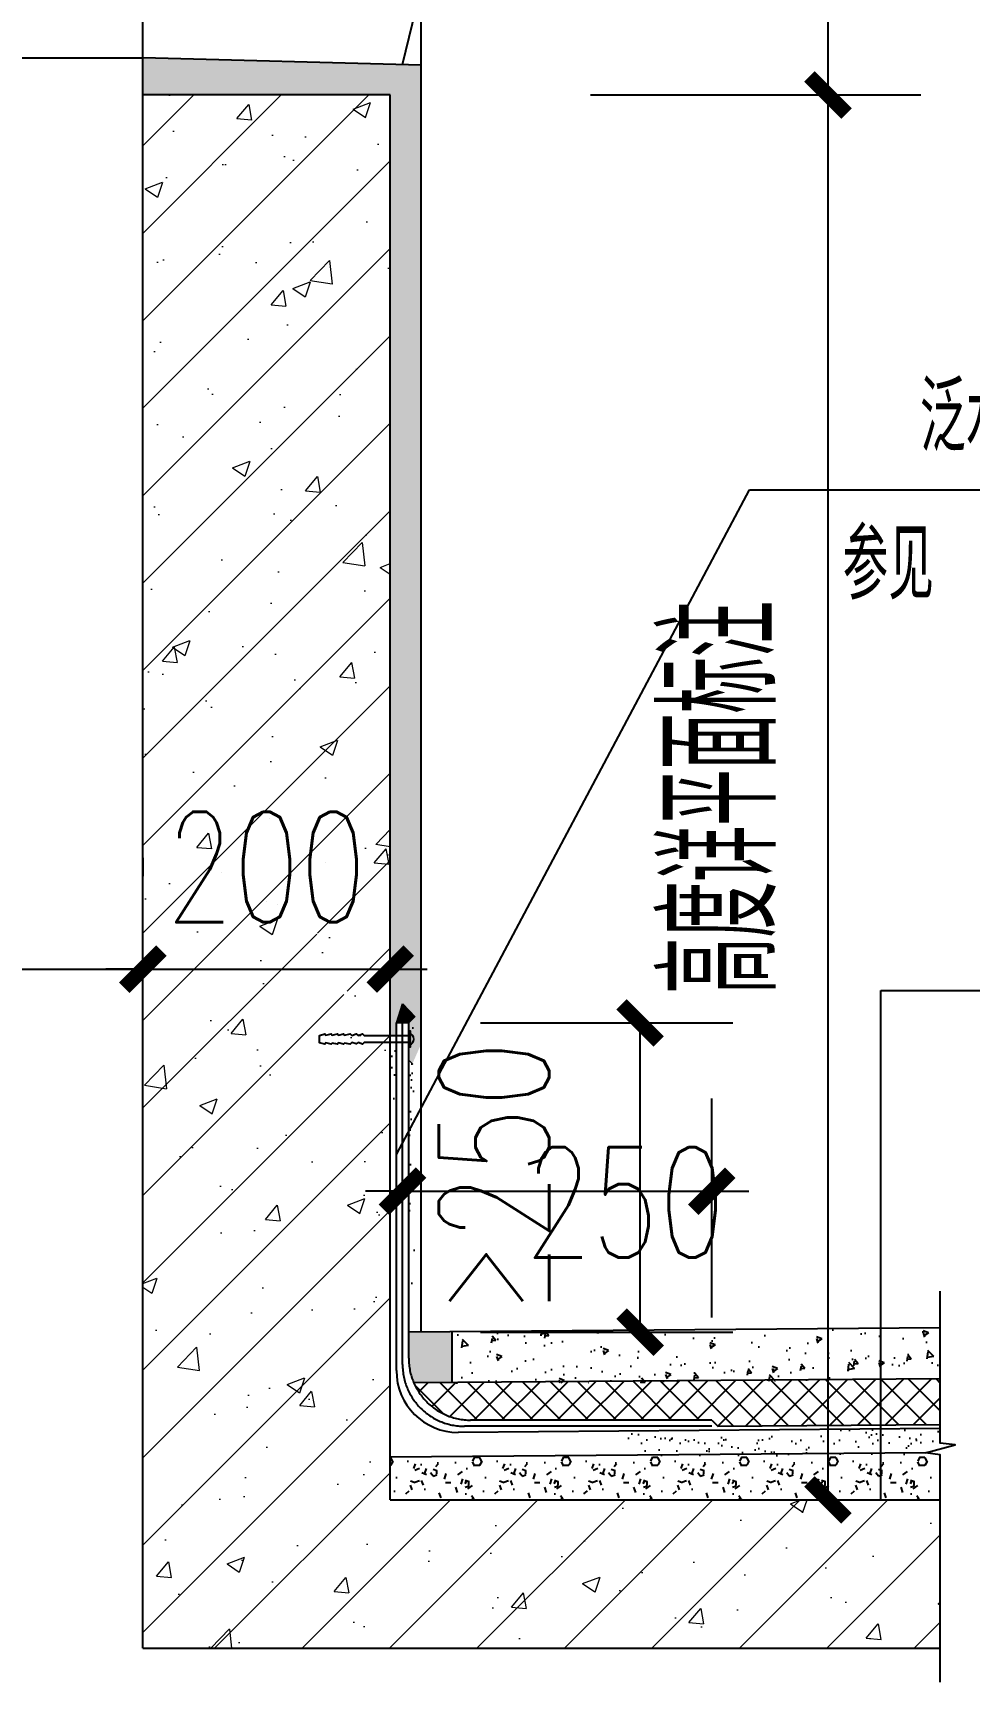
# Model space of a CAD drawing. Extents: x 1738711 to 2346805, y 1189731 to 2516152.
# Drawn here: x 2005511 to 2006267, y 1230297 to 1231630 of the extents above; entities that cross this region are included whole.
import ezdxf

# ---------------------------------------------------------------- set-up
doc = ezdxf.new("R2010")
doc.units = 0
doc.header["$LTSCALE"] = 1000
doc.header["$MEASUREMENT"] = 0
doc.linetypes.add('DASH', pattern=[0.35, 0.25, -0.1])
for name, color, linetype in [('AE-FNSH', 11, 'Continuous'), ('AE-STRU-MATE', 8, 'Continuous'), ('AE-SUFC', 3, 'Continuous'), ('DIM_IDEN', 3, 'Continuous'), ('DIM_LEAD', 3, 'Continuous'), ('DIM_SYMB', 3, 'Continuous'), ('PUB_DIM', 3, 'Continuous'), ('PUB_TEXT', 7, 'Continuous'), ('WALL', 40, 'Continuous'), ('挡土墙', 163, 'Continuous'), ('线条', 9, 'Continuous')]:
    doc.layers.add(name, color=color, linetype=linetype)
doc.layers.add('填充', color=252, linetype='Continuous', lineweight=5)
doc.styles.add('_TCH_DIM', font='SIMPLEX', dxfattribs={"bigfont": 'GBCBIG'})
doc.styles.add('_TCH_DIM_T3', font='SIMPLEX', dxfattribs={"width": 0.705882, "bigfont": 'GBCBIG'})
doc.dimstyles.new('_TCH_ARCH&&30', dxfattribs={"dimtxt": 89.25, "dimasz": 30, "dimexe": 75, "dimexo": 90, "dimgap": 37.875, "dimtad": 1, "dimdec": 0, "dimzin": 0, "dimdsep": 46, "dimtxsty": '_TCH_DIM_T3', "dimblk": 'ARCHTICK', "dimcen": 0.09, "dimclrt": 7, "dimazin": 2, "dimtfac": 1, "dimtdec": 0, "dimtix": 1, "dimtmove": 2, "dimatfit": 3, "dimfxl": 20, "dimtolj": 1, "dimtzin": 0, "dimarcsym": 0})
pattern_1 = [(142.5, (2137911.866, 1132162.209), (0.6299336, 19.2682377), [0, -15.2, 0, -17, 0, -16.25]), (172.5, (2137911.866, 1132162.21), (-17.697767, 28.2214607), [0, -8.2, 0, -13.7, 0, -5.25]), (212.5, (2137924.166, 1132162.209), (-31.1414186, 0.0565905), [0, -5, 0, -18, 0, -23.5]), (222.5, (2137924.166, 1132162.21), (-30.061266, 8.7767556), [0, -2.5, 0, -11.8, 0, -13.5])]

# ---------------------------------------------------------------- blocks, each defined once
blk = doc.blocks.new('_ArchTick')
at = {"color": 0, "linetype": 'ByBlock', "const_width": 0.4}
blk.add_lwpolyline([(-0.5, -0.5), (0.5, 0.5)], dxfattribs=at)
blk = doc.blocks.new('*D305')
at = {"layer": 'Defpoints', "color": 0, "transparency": 16777216}
for p in [(2005871.3, 1231579.9), (2006153.3, 1231579.9), (2005871.3, 1230443.9)]:
    blk.add_point(p, dxfattribs=at)
at = {"layer": 'PUB_DIM', "color": 0, "lineweight": -2, "transparency": 16777216}
for p, q in [((2005961.3, 1231579.9), (2006228.3, 1231579.9)), ((2006153.3, 1230443.9), (2006153.3, 1231579.9)), ((2005961.3, 1230443.9), (2006228.3, 1230443.9))]:
    blk.add_line(p, q, dxfattribs=at)
at = {"layer": 'PUB_DIM', "color": 0, "lineweight": -2, "transparency": 16777216, "xscale": 30, "yscale": 30, "zscale": 30}
for p, rotation in [((2006153.3, 1231579.9), 90), ((2006153.3, 1230443.9), 270)]:
    blk.add_blockref('_ArchTick', p, dxfattribs=dict(at, rotation=rotation))
at = {"layer": 'PUB_DIM', "color": 7, "transparency": 16777216, "insert": (2006066.4, 1231011.9), "char_height": 89.25, "attachment_point": 5, "rotation": 90, "style": '_TCH_DIM_T3'}
blk.add_mtext('\\A1;高度详平面标注', dxfattribs=at)
blk = doc.blocks.new('*D306')
at = {"layer": 'Defpoints', "color": 0, "transparency": 16777216}
for p in [(2005871.3, 1232339.9), (2006153.3, 1232339.9), (2005871.3, 1231579.9)]:
    blk.add_point(p, dxfattribs=at)
at = {"layer": 'PUB_DIM', "color": 0, "lineweight": -2, "transparency": 16777216}
for p, q in [((2005961.3, 1232339.9), (2006228.3, 1232339.9)), ((2006153.3, 1232339.9), (2006153.3, 1232110)), ((2006153.3, 1231579.9), (2006153.3, 1231681.3)), ((2005961.3, 1231579.9), (2006228.3, 1231579.9))]:
    blk.add_line(p, q, dxfattribs=at)
at = {"layer": 'PUB_DIM', "color": 0, "lineweight": -2, "transparency": 16777216, "xscale": 30, "yscale": 30, "zscale": 30}
for p, rotation in [((2006153.3, 1232339.9), 90), ((2006153.3, 1231579.9), 270)]:
    blk.add_blockref('_ArchTick', p, dxfattribs=dict(at, rotation=rotation))
at = {"layer": 'PUB_DIM', "color": 7, "transparency": 16777216, "insert": (2006070.8, 1231895.7), "char_height": 89.25, "attachment_point": 5, "rotation": 90, "style": '_TCH_DIM_T3'}
blk.add_mtext('\\A1;洞口高度详平面图', dxfattribs=at)
blk = doc.blocks.new('*D310')
at = {"layer": 'Defpoints', "color": 0, "transparency": 16777216}
for p in [(2005199.3, 1230873.1), (2005599.3, 1230873.1), (2005599.3, 1230873.1)]:
    blk.add_point(p, dxfattribs=at)
at = {"layer": 'PUB_DIM', "color": 0, "lineweight": -2, "transparency": 16777216}
for p, q in [((2005199.3, 1230963.1), (2005199.3, 1230948.1)), ((2005199.3, 1230873.1), (2005599.3, 1230873.1)), ((2005599.3, 1230783.1), (2005599.3, 1230798.1))]:
    blk.add_line(p, q, dxfattribs=at)
at = {"layer": 'PUB_DIM', "color": 0, "lineweight": -2, "transparency": 16777216, "xscale": 30, "yscale": 30, "zscale": 30, "rotation": 180}
blk.add_blockref('_ArchTick', (2005199.3, 1230873.1), dxfattribs=at)
at = {"layer": 'PUB_DIM', "color": 0, "lineweight": -2, "transparency": 16777216, "xscale": 30, "yscale": 30, "zscale": 30}
blk.add_blockref('_ArchTick', (2005599.3, 1230873.1), dxfattribs=at)
at = {"layer": 'PUB_DIM', "color": 7, "transparency": 16777216, "insert": (2005399.3, 1230958), "char_height": 89.25, "attachment_point": 5, "style": '_TCH_DIM_T3'}
blk.add_mtext('\\A1;详平面图', dxfattribs=at)
blk = doc.blocks.new('*D311')
at = {"layer": 'Defpoints', "color": 0, "transparency": 16777216}
for p in [(2005599.3, 1230873.1), (2005799.3, 1230873.1), (2005799.3, 1230873.1)]:
    blk.add_point(p, dxfattribs=at)
at = {"layer": 'PUB_DIM', "color": 0, "lineweight": -2, "transparency": 16777216}
for p, q in [((2005599.3, 1230963.1), (2005599.3, 1230948.1)), ((2005599.3, 1230873.1), (2005569.3, 1230873.1)), ((2005599.3, 1230873.1), (2005799.3, 1230873.1)), ((2005799.3, 1230873.1), (2005829.3, 1230873.1)), ((2005799.3, 1230783.1), (2005799.3, 1230798.1))]:
    blk.add_line(p, q, dxfattribs=at)
at = {"layer": 'PUB_DIM', "color": 0, "lineweight": -2, "transparency": 16777216, "xscale": 30, "yscale": 30, "zscale": 30}
blk.add_blockref('_ArchTick', (2005599.3, 1230873.1), dxfattribs=at)
at = {"layer": 'PUB_DIM', "color": 0, "lineweight": -2, "transparency": 16777216, "xscale": 30, "yscale": 30, "zscale": 30, "rotation": 180}
blk.add_blockref('_ArchTick', (2005799.3, 1230873.1), dxfattribs=at)
at = {"layer": 'PUB_DIM', "color": 7, "transparency": 16777216, "insert": (2005699.3, 1230955.6), "char_height": 89.25, "attachment_point": 5, "style": '_TCH_DIM_T3'}
blk.add_mtext('\\A1;200', dxfattribs=at)
blk = doc.blocks.new('*D314')
at = {"layer": 'Defpoints', "color": 0, "transparency": 16777216}
for p in [(2005782.4, 1230829.5), (2006001.4, 1230829.5), (2005782.4, 1230579.5)]:
    blk.add_point(p, dxfattribs=at)
at = {"layer": 'PUB_DIM', "color": 0, "lineweight": -2, "transparency": 16777216}
for p, q in [((2005872.4, 1230829.5), (2006076.4, 1230829.5)), ((2006001.4, 1230579.5), (2006001.4, 1230829.5)), ((2005872.4, 1230579.5), (2006076.4, 1230579.5))]:
    blk.add_line(p, q, dxfattribs=at)
at = {"layer": 'PUB_DIM', "color": 0, "lineweight": -2, "transparency": 16777216, "xscale": 30, "yscale": 30, "zscale": 30}
for p, rotation in [((2006001.4, 1230829.5), 90), ((2006001.4, 1230579.5), 270)]:
    blk.add_blockref('_ArchTick', p, dxfattribs=dict(at, rotation=rotation))
at = {"layer": 'PUB_DIM', "color": 7, "transparency": 16777216, "insert": (2005883.3, 1230704.5), "char_height": 89.25, "attachment_point": 5, "rotation": 90, "style": '_TCH_DIM_T3'}
blk.add_mtext('\\A1;≥250', dxfattribs=at)
blk = doc.blocks.new('*D315')
at = {"layer": 'Defpoints', "color": 0, "transparency": 16777216}
for p in [(2006059.3, 1230693.4), (2005809.3, 1230501.3), (2006059.3, 1230501.3)]:
    blk.add_point(p, dxfattribs=at)
at = {"layer": 'PUB_DIM', "color": 0, "lineweight": -2, "transparency": 16777216}
for p, q in [((2005809.3, 1230591.3), (2005809.3, 1230768.4)), ((2006059.3, 1230591.3), (2006059.3, 1230768.4)), ((2005809.3, 1230693.4), (2005779.3, 1230693.4)), ((2005809.3, 1230693.4), (2006059.3, 1230693.4)), ((2006059.3, 1230693.4), (2006089.3, 1230693.4))]:
    blk.add_line(p, q, dxfattribs=at)
at = {"layer": 'PUB_DIM', "color": 0, "lineweight": -2, "transparency": 16777216, "xscale": 30, "yscale": 30, "zscale": 30}
blk.add_blockref('_ArchTick', (2005809.3, 1230693.4), dxfattribs=at)
at = {"layer": 'PUB_DIM', "color": 0, "lineweight": -2, "transparency": 16777216, "xscale": 30, "yscale": 30, "zscale": 30, "rotation": 180}
blk.add_blockref('_ArchTick', (2006059.3, 1230693.4), dxfattribs=at)
at = {"layer": 'PUB_DIM', "color": 7, "transparency": 16777216, "insert": (2005989.4, 1230684.4), "char_height": 89.25, "attachment_point": 5, "style": '_TCH_DIM_T3'}
blk.add_mtext('\\A1;250', dxfattribs=at)

msp = doc.modelspace()

# ---------------------------------------------------------------- hatches: boundary and pattern name
at = {"layer": 'AE-STRU-MATE'}
h = msp.add_hatch(dxfattribs=at)
h.set_pattern_fill('粉刷', color=256, scale=3, style=0)
h.set_pattern_definition([(18.3715175, (2117464.66, 1178946.783), (3.4312861, 11.0464711), [0, -9.12, 0, -10.2, 0, -9.75]), (348.371517, (2117464.66, 1178946.783), (15.5810566, 12.5183434), [0, -4.92, 0, -8.22, 0, -3.15]), (308.371517, (2117457.687, 1178949.201), (17.66431465, -6.0907146), [0, -3, 0, -10.8, 0, -14.1]), (298.371517, (2117457.687, 1178949.201), (18.7665008, -0.9351284), [0, -1.5, 0, -7.08, 0, -8.1])])
h.paths.add_polyline_path([(2005799.3, 1230819.4), (2005804.3, 1230819.4), (2005804.3, 1230829.5), (2005809.3, 1230845), (2005819.3, 1230834.5), (2005814.3, 1230829.5), (2005814.3, 1230821.3, -0.77031), (2005815.4, 1230812), (2005815.4, 1230809.9), (2005815.3, 1230798.5), (2005817.3, 1230796.5), (2005824.3, 1230812.5), (2005824.3, 1231603.9), (2005599.3, 1231609.9), (2005599.3, 1231579.9), (2005799.3, 1231579.9)])
msp.add_hatch(color=256, dxfattribs=at).paths.add_polyline_path([(2005809.3, 1230845), (2005804.3, 1230829.5), (2005814.3, 1230829.5), (2005819.3, 1230834.4), (2005819.3, 1230834.5)])
h = msp.add_hatch(dxfattribs=at)
h.set_pattern_fill('粉刷', color=256, scale=5, style=0)
h.set_pattern_definition(pattern_1)
h.paths.add_polyline_path([(2005804.3, 1230829.5), (2005799.3, 1230829.5), (2005799.3, 1230819.4), (2005804.3, 1230819.4)])
h.paths.add_polyline_path([(2005804.3, 1230819.4), (2005799.3, 1230819.4), (2005799.3, 1230818.4), (2005799.3, 1230813.6), (2005804.3, 1230813.6)])
h.paths.add_polyline_path([(2005804.3, 1230813.6), (2005799.3, 1230813.6), (2005799.3, 1230808.3), (2005804.3, 1230804.5)])
h.paths.add_polyline_path([(2005804.3, 1230804.5), (2005799.3, 1230808.3), (2005799.3, 1230759.5), (2005804.3, 1230759.5)])
h = msp.add_hatch(dxfattribs=at)
h.set_pattern_fill('粉刷', color=256, scale=5, style=0)
h.set_pattern_definition(pattern_1)
h.paths.add_polyline_path([(2005819.3, 1230759.5), (2005814.3, 1230759.5), (2005814.3, 1230579.5), (2005819.3, 1230579.5)])
h.paths.add_polyline_path([(2005819.3, 1230793.3), (2005814.3, 1230797), (2005814.3, 1230759.5), (2005819.3, 1230759.5)])
h.paths.add_polyline_path([(2005814.3, 1230797), (2005819.3, 1230793.3), (2005819.3, 1230832.7), (2005814.3, 1230827.1), (2005814.3, 1230823.1), (2005815.4, 1230823.1), (2005815.4, 1230821, -0.684732), (2005815.4, 1230812), (2005815.4, 1230809.9), (2005814.3, 1230809.9)])
h = msp.add_hatch(color=256, dxfattribs=at)
h.paths.add_polyline_path([(2005835.5, 1230538.4), (2005849.3, 1230538.4), (2005849.3, 1230579.5), (2005838.3, 1230579.5), (2005835.5, 1230574.8)])
h.paths.add_polyline_path([(2005835.5, 1230579.5), (2005814.3, 1230579.5), (2005814.3, 1230558.4, 0.103244), (2005818.5, 1230538.4), (2005835.5, 1230538.4)])
h.paths.add_polyline_path([(2005835.5, 1230574.8), (2005838.3, 1230579.5), (2005835.5, 1230579.5)], flags=17)
h = msp.add_hatch(dxfattribs=at)
h.set_pattern_fill('混凝土', color=256, scale=6, style=0)
h.set_pattern_definition([(130, (3834122.5, 1400158.245), (-43.03561096, -3.7651281), [4.5, -49.5]), (185, (3834122.5, 1400158.245), (8.32508, 45.131528), [3.6, -39.6]), (79.5486, (3834118.914, 1400157.93), (-34.7105629, 41.3663725), [3.8244114, -42.0685267]), (133.8158, (3834122.5, 1400170.245), (-64.0344629, -9.9311409), [6.75, -74.25]), (83.3644, (3834117.164, 1400169.42), (-56.0797623, 58.4470722), [5.7366173, -63.10278]), (188.8158, (3834122.5, 1400170.245), (-56.0797167, 58.447116), [5.4, -59.4]), (159, (3834116.5, 1400167.245), (-35.8144231, -24.15713344), [4.5, -49.5]), (214, (3834116.5, 1400167.245), (-14.5989199, 43.5090027), [3.6, -39.6]), (108.5486, (3834113.516, 1400165.232), (-50.4133577, 19.3518298), [3.8244114, -42.0685267]), (142.5, (3834122.5, 1400158.245), (-0.72959132, 19.97363123), [0, -39.12, 0, -40.2, 0, -39.75]), (172.5, (3834122.5, 1400158.245), (-15.78417225, 23.6647027), [0, -22.92, 0, -38.22, 0, -15.15]), (212.5, (3834135.88, 1400158.245), (-32.02934617, -1.35329231), [0, -15, 0, -46.8, 0, -62.1]), (222.5, (3834141.88, 1400158.245), (-34.99117016, 6.00629894), [0, -19.5, 0, -31.08, 0, -44.1])])
h.paths.add_polyline_path([(2005989.4, 1230538.4), (2005989.4, 1230579.5), (2005849.3, 1230579.5), (2005849.3, 1230538.4)])
h.paths.add_polyline_path([(2006244.1, 1230541.7), (2006244.1, 1230582.9), (2005989.4, 1230579.5), (2005989.4, 1230538.4)])
h = msp.add_hatch(dxfattribs=at)
h.set_pattern_fill('ANSI37', color=256, scale=10, style=0)
h.set_pattern_definition([(45, (3622808.457, 397838.062), (-11.22532015, 11.22532015), []), (135, (3622808.457, 397838.062), (-11.22532015, -11.22532015), [])])
edge = h.paths.add_edge_path()
edge.add_line((2006244.1, 1230504.9), (2006244.1, 1230541.7))
edge.add_line((2006244.1, 1230541.7), (2005818.5, 1230538.4))
edge.add_arc((2005864.3, 1230558.4), 50, 203.5782, 270)
edge.add_line((2005864.3, 1230508.4), (2006059.3, 1230508.4))
edge.add_line((2006059.3, 1230508.4), (2006064.3, 1230503.4))
edge.add_line((2006064.3, 1230503.4), (2006244.1, 1230504.9))
h = msp.add_hatch(dxfattribs=at)
h.set_pattern_fill('粉刷', color=256, scale=5, style=0)
h.set_pattern_definition([(142.5, (3849427.521, 1400903.813), (0.62993358, 19.26823769), [0, -15.2, 0, -17, 0, -16.25]), (172.5, (3849427.521, 1400903.813), (-17.69776706, 28.22146065), [0, -8.2, 0, -13.7, 0, -5.25]), (212.5, (3849439.821, 1400903.813), (-31.14141862, 0.05659053), [0, -5, 0, -18, 0, -23.5]), (222.5, (3849439.82, 1400903.813), (-30.06126605, 8.77675565), [0, -2.5, 0, -11.8, 0, -13.5])])
h.paths.add_polyline_path([(2006238.1, 1230481.1), (2006244.1, 1230489.8), (2006244.1, 1230501.5), (2005990.1, 1230498.4), (2005990.1, 1230478.4)])
h = msp.add_hatch(dxfattribs=at)
h.set_pattern_fill('加气混凝土', color=256, scale=6, style=0)
h.set_pattern_definition([(180, (3834101.26, 1400136.285), (-36, 72), [0, -72]), (180, (3834143.38, 1400126.565), (-36, 72), [0, -72]), (180, (3834119.98, 1400125.845), (-36, 72), [0, -72]), (180, (3834094.42, 1400147.085), (-36, 72), [0, -72]), (180, (3834124.3, 1400122.245), (-36, 72), [0, -72]), (180, (3834087.22, 1400192.445), (-36, 72), [0, -72]), (180, (3834109.18, 1400186.685), (-36, 72), [0, -72]), (180, (3834097.66, 1400177.685), (-36, 72), [0, -72]), (180, (3834156.34, 1400176.245), (-36, 72), [0, -72]), (180, (3834121.06, 1400173.005), (-36, 72), [0, -72]), (180, (3834134.74, 1400154.645), (-36, 72), [0, -72]), (180, (3834134.02, 1400127.645), (-36, 72), [0, -72]), (180, (3834107.02, 1400124.765), (-36, 72), [0, -72]), (180, (3834087.22, 1400156.445), (-36, 72), [0, -72]), (180, (3834154.54, 1400145.285), (-36, 72), [0, -72]), (180, (3834148.42, 1400157.525), (-36, 72), [0, -72]), (180, (3834120.34, 1400152.485), (-36, 72), [0, -72]), (180, (3834130.42, 1400142.045), (-36, 72), [0, -72]), (180, (3834136.18, 1400165.805), (-36, 72), [0, -72]), (180, (3834127.18, 1400192.805), (-36, 72), [0, -72]), (180, (3834151.66, 1400130.165), (-36, 72), [0, -72]), (180, (3834112.06, 1400178.045), (-36, 72), [0, -72]), (180, (3834145.54, 1400179.125), (-36, 72), [0, -72]), (180, (3834151.3, 1400188.485), (-36, 72), [0, -72]), (49.398706, (3834091.6435, 1400169.9024), (179.999997991, 216.000000962), [3.1609865, -1324.45332]), (161.5650512, (3834096.786, 1400171.274), (-179.99999934, 71.99999945), [3.2526288, -452.115348]), (90, (3834096.786, 1400168.188), (-36, 72), [3.085714, -140.914278]), (18.434949, (3834093.701, 1400167.16), (180.0000009, 71.99999465), [3.2526288, -452.115348]), (126.8698977, (3834093.7, 1400167.16), (-36.00000007, 71.99999996), [3.4285716, -356.57142]), (45, (3834090.958, 1400130.474), (36.00000435, 71.99999513), [2.9092392, -200.737512]), (135, (3834095.072, 1400130.474), (-35.99999978, 71.9999997), [2.9092392, -200.737512]), (45, (3834093.015, 1400128.417), (36.00000435, 71.99999513), [2.9092392, -200.737512]), (135, (3834093.015, 1400128.417), (-35.99999978, 71.9999997), [2.9092392, -200.737512]), (63.434949, (3834125.586, 1400178.817), (6.2e-06, 143.999996), [3.833259, -76.66518]), (5e-09, (3834127.3, 1400182.245), (36, 72), [4.114286, -67.88571]), (116.5650512, (3834133.13, 1400178.817), (-3e-07, 143.9999993), [3.833259, -76.66518]), (63.434949, (3834131.415, 1400175.39), (6.2e-06, 143.999996), [3.833259, -76.66518]), (180, (3834131.415, 1400175.39), (-36, 72), [4.114286, -67.88571]), (116.5650512, (3834127.3, 1400175.39), (-3e-07, 143.9999993), [3.833259, -76.66518]), (72.897272, (3834098.5006, 1400154.4738), (107.9999958366, 360.000000591), [4.6633615, -1953.9483]), (36.027374, (3834099.872, 1400158.931), (683.99999128, 503.999999495), [4.6633615, -974.6424]), (5e-09, (3834103.64, 1400161.674), (36, 72), [4.4571427, -67.542852]), (143.9726267, (3834111.872, 1400158.931), (-683.999994994, 503.999994501), [4.6633615, -974.6424]), (108.4349489, (3834113.243, 1400154.817), (-108.00000059, 359.99999937), [4.336838, -451.031136]), (72.897272, (3834111.872, 1400150.3595), (107.9999958366, 360.000000591), [4.6633615, -1953.9483]), (36.027374, (3834108.1006, 1400147.6167), (683.99999128, 503.999999495), [4.6633615, -974.6424]), (180, (3834108.1, 1400147.62), (-36, 72), [4.4571427, -67.542852]), (143.9726267, (3834103.6435, 1400147.6167), (-683.999994994, 503.999994501), [4.6633615, -974.6424]), (108.4349489, (3834099.872, 1400150.36), (-108.00000059, 359.99999937), [4.336838, -451.031136]), (29.744882, (3834097.815, 1400188.074), (108.00000025, 71.99999912), [2.7642024, -577.718352]), (90, (3834100.215, 1400186.702), (-36, 72), [2.7428573, -141.25713]), (150.2551187, (3834100.215, 1400186.702), (-108.00000007, 71.999999653), [2.7642024, -577.718352]), (63.434949, (3834114.615, 1400136.99), (6.2e-06, 143.999996), [3.833259, -76.66518]), (11.309933, (3834116.329, 1400140.417), (324.000000233, 71.999998224), [3.4964705, -730.76226]), (138.8140749, (3834122.5006, 1400138.7024), (-899.999994623, 791.999992988), [3.6446213, -1527.09624]), (90, (3834122.5, 1400135.274), (-36, 72), [3.4285716, -140.57142]), (41.185926, (3834119.7578, 1400132.8738), (899.999983927, 792.000005131), [3.6446213, -1527.09624]), (163.3007558, (3834119.7578, 1400132.8738), (-1187.9999910965, 359.9999961154), [3.579534, -1499.8245]), (119.0546041, (3834116.3292, 1400133.9024), (-35.9999999114, 71.99999936), [3.5299303, -1479.04074]), (70.016894, (3834144.7863, 1400167.1595), (180.0000006296, 503.9999986835), [4.0130402, -1681.4637]), (24.443955, (3834146.1578, 1400170.931), (468.000001763, 215.9999955573), [4.1427583, -1735.81578]), (155.5560453, (3834153.7006, 1400170.931), (-468.000000254, 215.999998916), [4.1427583, -1735.81578]), (109.9831066, (3834155.072, 1400167.1595), (-180.000000591, 503.9999987324), [4.0130402, -1681.4637]), (70.016894, (3834153.7006, 1400163.388), (180.0000006296, 503.9999986835), [4.0130402, -1681.4637]), (19.983107, (3834149.929, 1400162.0167), (180.000000099, 71.999996737), [4.0130402, -838.7253]), (160.0168935, (3834149.929, 1400162.0167), (-179.999999019, 71.999999868), [4.0130402, -838.7253]), (109.9831066, (3834146.1578, 1400163.388), (-180.000000591, 503.9999987324), [4.0130402, -1681.4637]), (57.994617, (3834118.0435, 1400160.645), (36.000004824, 71.999996328), [3.2345078, -676.01208]), (161.5650512, (3834122.843, 1400162.36), (-179.99999934, 71.99999945), [3.2526288, -452.115348]), (90, (3834122.843, 1400159.274), (-36, 72), [3.085714, -140.914278]), (18.434949, (3834119.758, 1400158.245), (180.0000009, 71.99999465), [3.2526288, -452.115348]), (125.5376778, (3834119.7578, 1400158.2452), (-251.999999669, 359.999999437), [2.9493684, -1235.78538]), (63.434949, (3834138.96, 1400143.16), (6.2e-06, 143.999996), [3.833259, -76.66518]), (5e-09, (3834140.67, 1400146.59), (36, 72), [3.7714284, -68.228568]), (120.9637566, (3834146.5006, 1400143.1595), (-36.000000124, 71.999999647), [3.9983674, -835.65864]), (59.036244, (3834144.4435, 1400139.731), (36.000004913, 71.999996697), [3.9983674, -835.65864]), (180, (3834144.44, 1400139.73), (-36, 72), [3.7714284, -68.228568]), (116.5650512, (3834140.67, 1400139.73), (-3e-07, 143.9999993), [3.833259, -76.66518])])
h.paths.add_polyline_path([(2006244.1, 1230443.9), (2006244.1, 1230480.4), (2006232.6, 1230481.8), (2005799.3, 1230478.4), (2005799.3, 1230443.9)])
at = {"layer": '填充'}
h = msp.add_hatch(dxfattribs=at)
h.set_pattern_fill('钢筋混凝土', color=256, scale=20, style=0)
h.set_pattern_definition([(45, (1951479.55, 969883.04), (-35.355339, 35.355339), []), (50, (1951479.55, 969883.04), (143.452037, -12.550427), [15, -165]), (355, (1951479.55, 969883.04), (-27.75027, 150.43843), [12, -132]), (100.4514, (1951491.5, 969882), (115.701876, 137.88791), [12.74804, -140.22842]), (46.1842, (1951479.55, 969923.04), (213.44821, -33.1038), [22.5, -247.5]), (96.6356, (1951497.34, 969920.28), (186.93254, 194.82357), [19.12206, -210.3426]), (351.1842, (1951479.55, 969923.04), (186.93239, 194.82372), [18, -198]), (21, (1951499.55, 969913.04), (119.38141, -80.52378), [15, -165]), (326, (1951499.55, 969913.04), (48.66307, 145.03001), [12, -132]), (71.4514, (1951509.5, 969906.33), (168.044526, 64.5061), [12.74804, -140.22842]), (37.5, (1951479.55, 969883.04), (2.431971, 66.578771), [0, -130.4, 0, -134, 0, -132.5]), (7.5, (1951479.55, 969883.04), (52.613907, 78.882342), [0, -76.4, 0, -127.4, 0, -50.5]), (327.5, (1951434.95, 969883.04), (106.764487, -4.510974), [0, -50, 0, -156, 0, -207]), (317.5, (1951414.95, 969883.04), (116.637234, 20.020996), [0, -65, 0, -103.6, 0, -147])])
h.paths.add_polyline_path([(2005799.3, 1230443.9), (2005799.3, 1230850.7), (2005736.8, 1230853.9), (2005799.3, 1230857.1), (2005799.3, 1230898.4), (2005734, 1230901.7), (2005799.3, 1230905), (2005799.3, 1231579.9), (2005599.3, 1231579.9), (2005599.3, 1230323.9), (2006244.1, 1230323.9), (2006244.1, 1230443.9)])

# ---------------------------------------------------------------- linework, layer by layer
at = {"layer": 'AE-FNSH'}
msp.add_line((2006244.1, 1230582.9, 0), (2005814.3, 1230579.5, 0), dxfattribs=at)
at = {"layer": 'AE-FNSH', "const_width": 1, "elevation": 0}
msp.add_lwpolyline([(2005819.3, 1230834.5), (2005814.3, 1230829.5), (2005814.3, 1230799.5), (2005817.8, 1230796)], dxfattribs=at)
at = {"layer": 'AE-FNSH', "elevation": 0}
msp.add_lwpolyline([(2005814.3, 1230819.4), (2005814.3, 1230813.6), (2005778.2, 1230813.6), (2005776.8, 1230812.3), (2005773.4, 1230813.7), (2005771.8, 1230812.5), (2005768.3, 1230813.6), (2005766.9, 1230812.3), (2005762.5, 1230813.3), (2005761.7, 1230812.4), (2005757.6, 1230813.4), (2005756.6, 1230812.3), (2005752.4, 1230813.3), (2005751.6, 1230812.3), (2005747.2, 1230813.4), (2005746.4, 1230812.3), (2005742.1, 1230813.5), (2005742.1, 1230819.5), (2005746.4, 1230820.7), (2005747.2, 1230819.6), (2005751.6, 1230820.7), (2005752.4, 1230819.7), (2005756.6, 1230820.7), (2005757.6, 1230819.6), (2005761.7, 1230820.6), (2005762.5, 1230819.7), (2005766.9, 1230820.7), (2005768.3, 1230819.4), (2005771.8, 1230820.6), (2005773.4, 1230819.3), (2005776.8, 1230820.7), (2005778.2, 1230819.4), (2005814.3, 1230819.4), (2005814.3, 1230823.1), (2005815.4, 1230823.1), (2005815.4, 1230809.9), (2005814.3, 1230809.9), (2005814.3, 1230813.6)], dxfattribs=at)
at = {"layer": 'AE-FNSH'}
msp.add_arc((2005813.6, 1230816.5, 0), 4.86, 291.1986, 68.8014, dxfattribs=at)
at = {"layer": 'AE-SUFC', "linetype": 'DASH', "ltscale": 30}
for p, q in [((2005809.3, 1230845, 0), (2005804.3, 1230829.5, 0)), ((2005809.3, 1230845, 0), (2005819.3, 1230834.5, 0)), ((2005814.3, 1230829.5, 0), (2005804.3, 1230829.5, 0)), ((2005804.3, 1230548.4, 0), (2005804.3, 1230829.5, 0)), ((2005809.3, 1230553.4, 0), (2005809.3, 1230829.5, 0)), ((2005814.3, 1230558.4, 0), (2005814.3, 1230829.5, 0)), ((2005849.3, 1230538.4, 0), (2005849.3, 1230579.5, 0)), ((2006244.1, 1230541.7, 0), (2005818.5, 1230538.4, 0)), ((2006059.3, 1230503.4, 0), (2005859.3, 1230503.4, 0)), ((2006059.3, 1230508.4, 0), (2005864.3, 1230508.4, 0)), ((2006059.3, 1230508.4, 0), (2006064.3, 1230503.4, 0)), ((2006064.3, 1230503.4, 0), (2006244.1, 1230504.9, 0)), ((2006232.6, 1230481.8, 0), (2005799.3, 1230478.4, 0))]:
    msp.add_line(p, q, dxfattribs=at)
at = {"layer": 'AE-SUFC'}
msp.add_line((2006244.1, 1230501.5, 0), (2005854.3, 1230498.4, 0), dxfattribs=at)
at = {"layer": 'AE-SUFC', "linetype": 'DASH', "ltscale": 30}
for centre in [(2005864.3, 1230558.4, 0), (2005859.3, 1230553.4, 0)]:
    msp.add_arc(centre, 50, 180, 270, dxfattribs=at)
at = {"layer": 'AE-SUFC', "ltscale": 30}
msp.add_arc((2005854.3, 1230548.4, 0), 50, 180, 270, dxfattribs=at)
at = {"layer": 'DIM_IDEN'}
for p, q in [((2005809.3, 1231604.5, 0), (2006099.8, 1232792.9, 0)), ((2005804.3, 1230723.1), (2006089.8, 1231260.5)), ((2006089.8, 1231260.5), (2006536.4, 1231260.5))]:
    msp.add_line(p, q, dxfattribs=at)
at = {"layer": 'DIM_IDEN', "lineweight": -3}
msp.add_lwpolyline([(2005804.3, 1230723.1, 1), (2005804.3, 1230723.1, 1)], format="xyb", close=True, dxfattribs=at)
at = {"layer": 'DIM_LEAD'}
for p, q in [((2006196.1, 1230443.9), (2006196.1, 1230855.8)), ((2006196.1, 1230855.8), (2006736.1, 1230855.8))]:
    msp.add_line(p, q, dxfattribs=at)
at = {"layer": 'DIM_SYMB', "elevation": 0}
msp.add_lwpolyline([(2006244.1, 1230296.6), (2006244.1, 1230480.4), (2006232, 1230481.9), (2006256.2, 1230488.3), (2006244.1, 1230489.8), (2006244.1, 1230612.7)], dxfattribs=at)
at = {"layer": 'WALL'}
for p, q in [((2005599.3, 1230323.9, 0), (2005599.3, 1231579.9, 0)), ((2005799.3, 1231579.9, 0), (2005599.3, 1231579.9, 0)), ((2005799.3, 1230443.9, 0), (2005799.3, 1231579.9, 0)), ((2005799.3, 1230443.9, 0), (2006244.1, 1230443.9, 0)), ((2005599.3, 1230323.9, 0), (2006244.1, 1230323.9, 0))]:
    msp.add_line(p, q, dxfattribs=at)
at = {"layer": '挡土墙', "color": 251, "ltscale": 3}
msp.add_lwpolyline([(2005599.3, 1232319.9), (2005199.3, 1232319.9), (2005199.3, 1231609.9), (2005599.3, 1231609.9)], close=True, dxfattribs=at)
at = {"layer": '线条'}
for p, q in [((2005824.3, 1231603.9, 0), (2005824.3, 1232529.9, 0)), ((2005599.3, 1231609.9, 0), (2005599.3, 1232339.9)), ((2005824.3, 1231603.9, 0), (2005599.3, 1231609.9, 0)), ((2005599.3, 1231579.9, 0), (2005599.3, 1231609.9, 0)), ((2005824.3, 1230579.6, 0), (2005824.3, 1231603.9, 0))]:
    msp.add_line(p, q, dxfattribs=at)

# ---------------------------------------------------------------- texts
at = {"layer": 'PUB_TEXT', "style": '_TCH_DIM', "width": 0.9}
for s, p in [('泛水做法', (2006227.7, 1231291.2, 0)), ('参见', (2006165.1, 1231171.9, 0))]:
    msp.add_text(s, height=56.96, dxfattribs=at).set_placement(p)

# ---------------------------------------------------------------- dimensions: what is measured, and where the dimension line sits
at = {"layer": 'PUB_DIM'}
for base, p1, p2, text, picture, middle in [((2006153.3, 1232339.9), (2005871.3, 1231579.9), (2005871.3, 1232339.9), '洞口高度详平面图', '*D306', (2006070.8, 1231895.7)), ((2006001.4, 1230829.5), (2005782.4, 1230579.5), (2005782.4, 1230829.5), '≥250', '*D314', (2005883.3, 1230704.5))]:
    dim = msp.add_linear_dim(base=base, p1=p1, p2=p2, angle=90, text=text, dimstyle='_TCH_ARCH&&30', dxfattribs=at)
    dim.commit()
    dim.dimension.update_dxf_attribs({"geometry": picture, "text_midpoint": middle, "dimtype": 129})
for p1, p2, distance, text, picture, middle in [((2005871.3, 1230443.9), (2005871.3, 1231579.9), -282.1, '高度详平面标注', '*D305', (2006066.4, 1231011.9)), ((2005199.3, 1230873.1), (2005599.3, 1230873.1), 0, '详平面图', '*D310', (2005399.3, 1230958)), ((2005599.3, 1230873.1), (2005799.3, 1230873.1), 0, '200', '*D311', (2005699.3, 1230955.6))]:
    dim = msp.add_aligned_dim(p1=p1, p2=p2, distance=distance, text=text, dimstyle='_TCH_ARCH&&30', dxfattribs=at)
    dim.commit()
    dim.dimension.update_dxf_attribs({"geometry": picture, "text_midpoint": middle})
dim = msp.add_linear_dim(base=(2006059.3, 1230693.4), p1=(2005809.3, 1230501.3), p2=(2006059.3, 1230501.3), angle=0, dimstyle='_TCH_ARCH&&30', dxfattribs=at)
dim.commit()
dim.dimension.update_dxf_attribs({"geometry": '*D315', "text_midpoint": (2005989.4, 1230684.4), "dimtype": 129})

doc.saveas('drawing.dxf')
